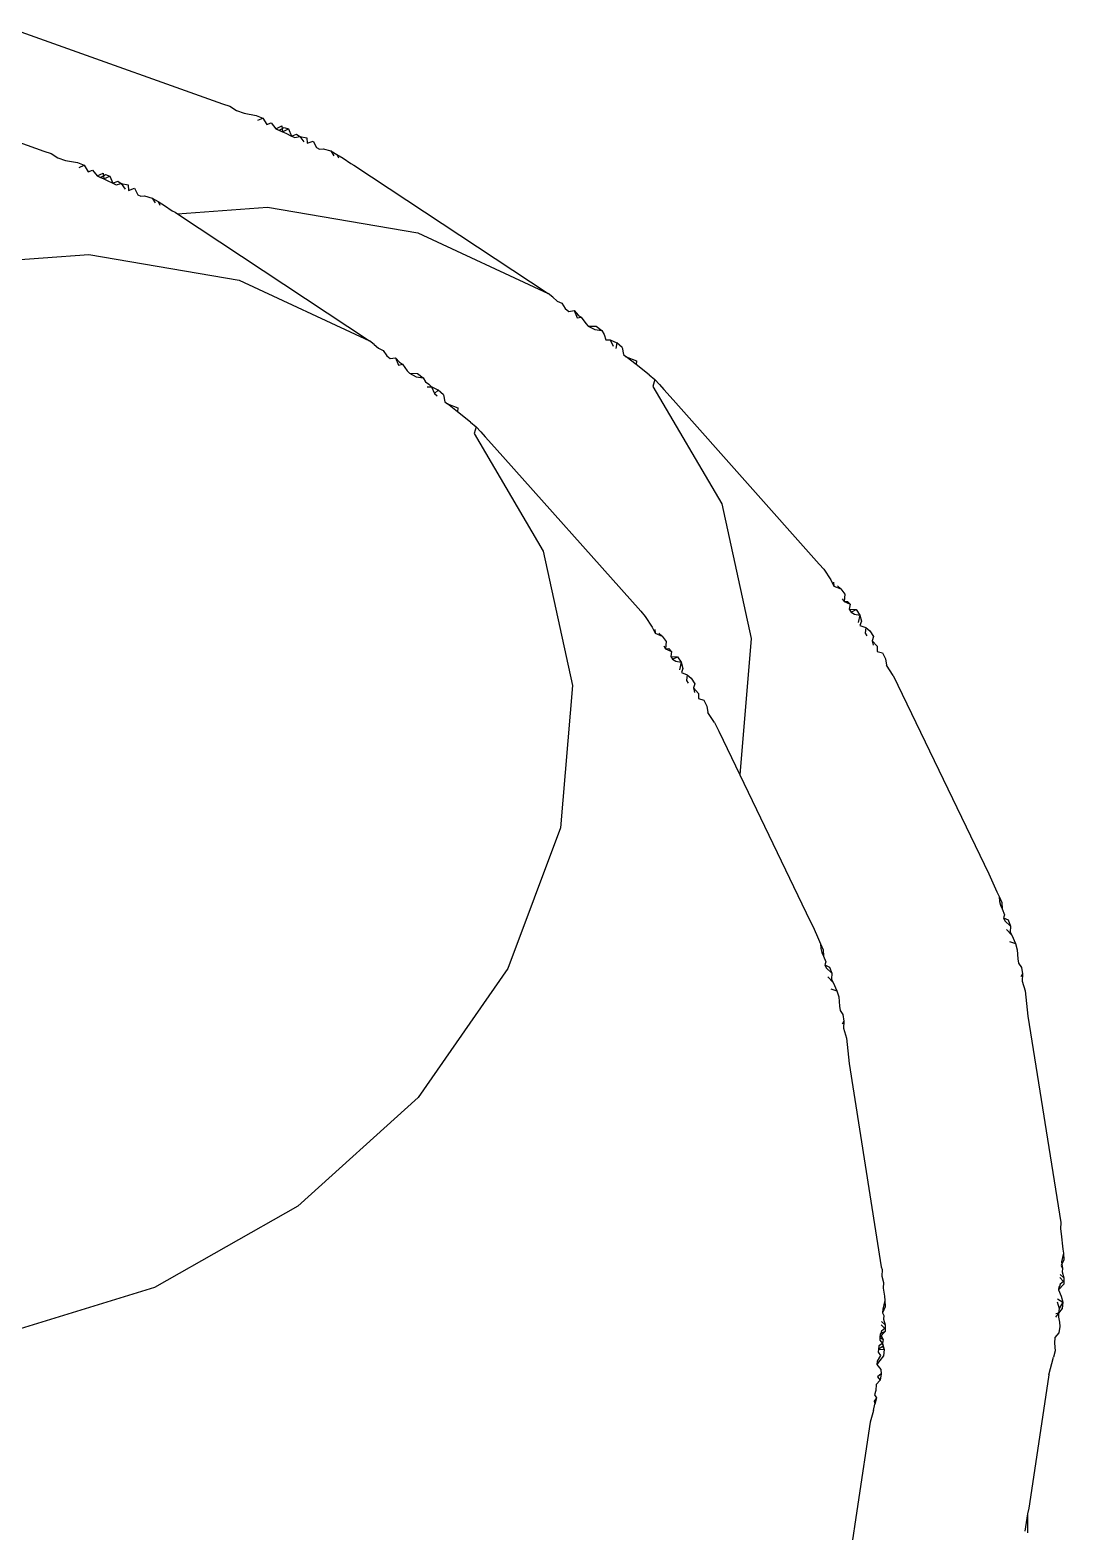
# Model space of a CAD drawing. Header units: inches. Extents: x 9636 to 21597, y -10243 to 557.
# Drawn here: x 13022.562 to 13023.091, y -8630.818 to -8630.05 of the extents above; entities that cross this region are included whole.
import ezdxf

# ---------------------------------------------------------------- set-up
doc = ezdxf.new("R2010")
doc.units = ezdxf.units.IN
doc.header["$MEASUREMENT"] = 0
doc.layers.add('Edges', color=7, linetype='Continuous')

# ---------------------------------------------------------------- blocks, each defined once
blk = doc.blocks.new('Porch Swing Bed Twin Size pl')
at = {"layer": 'Edges'}
for p, q in [((111.09053, 42.55482), (111.09345, 42.57389)), ((111.02713, 42.55838), (111.0272, 42.56545)), ((111.02713, 42.55838), (111.02811, 42.56483)), ((111.0267, 42.55626), (111.02713, 42.55838)), ((111.02379, 42.53719), (111.0267, 42.55626)), ((111.08592, 42.52408), (111.09053, 42.55482)), ((111.01918, 42.50645), (111.02379, 42.53719)), ((111.08474, 42.51984), (111.08592, 42.52408)), ((111.08474, 42.51984), (111.08415, 42.51747)), ((111.08359, 42.5151), (111.08415, 42.51747)), ((111.08359, 42.5151), (111.08446, 42.51634)), ((111.08427, 42.51388), (111.08359, 42.5151)), ((111.08369, 42.5101), (111.08382, 42.51228)), ((111.08382, 42.51228), (111.08427, 42.51388)), ((111.08446, 42.51634), (111.08415, 42.51747)), ((111.08187, 42.50605), (111.08226, 42.50844)), ((111.08187, 42.50605), (111.08324, 42.50717)), ((111.08226, 42.50844), (111.08369, 42.5101)), ((111.08324, 42.50717), (111.08226, 42.50844)), ((111.01918, 42.50645), (111.0174, 42.49984)), ((111.08099, 42.49934), (111.08231, 42.50106)), ((111.08191, 42.50442), (111.08187, 42.50605)), ((111.08351, 42.50255), (111.08191, 42.50442)), ((111.08203, 42.49926), (111.08337, 42.50136)), ((111.08231, 42.50106), (111.08351, 42.50255)), ((111.08337, 42.50136), (111.08351, 42.50255)), ((111.01685, 42.49747), (111.0174, 42.49984)), ((111.01708, 42.49464), (111.01685, 42.49747)), ((111.08076, 42.49695), (111.08099, 42.49934)), ((111.08134, 42.49473), (111.08076, 42.49695)), ((111.08125, 42.49593), (111.08076, 42.49695)), ((111.08287, 42.49685), (111.08076, 42.49695)), ((111.08125, 42.49593), (111.08287, 42.49685)), ((111.08134, 42.49473), (111.08125, 42.49593)), ((111.08134, 42.49473), (111.08273, 42.49566)), ((111.083, 42.49804), (111.08203, 42.49926)), ((111.08273, 42.49566), (111.08287, 42.49685)), ((111.08287, 42.49685), (111.083, 42.49804)), ((111.01513, 42.48842), (111.01552, 42.4908)), ((111.01552, 42.4908), (111.01695, 42.49247)), ((111.01695, 42.49247), (111.01708, 42.49464)), ((111.08028, 42.48781), (111.08035, 42.49022)), ((111.08035, 42.49022), (111.08236, 42.49233)), ((111.08035, 42.49022), (111.08222, 42.49114)), ((111.08049, 42.4892), (111.08167, 42.49019)), ((111.08111, 42.49322), (111.08134, 42.49473)), ((111.08236, 42.49233), (111.08111, 42.49322)), ((111.08222, 42.49114), (111.08111, 42.49322)), ((111.08235, 42.49352), (111.08134, 42.49473)), ((111.08167, 42.49019), (111.08236, 42.49233)), ((111.08222, 42.49114), (111.08236, 42.49233)), ((111.08236, 42.49233), (111.08235, 42.49352)), ((111.35337, 42.47385), (111.41176, 42.49178)), ((111.01516, 42.48679), (111.01513, 42.48842)), ((111.01555, 42.48496), (111.01516, 42.48679)), ((111.01556, 42.48343), (111.01555, 42.48496)), ((111.01556, 42.48343), (111.01676, 42.48492)), ((111.08172, 42.4866), (111.08028, 42.48781)), ((111.081, 42.48565), (111.08028, 42.48781)), ((111.08185, 42.4878), (111.08049, 42.4892)), ((111.08081, 42.48436), (111.081, 42.48565)), ((111.08134, 42.48325), (111.08081, 42.48436)), ((111.01402, 42.47931), (111.01425, 42.48171)), ((111.01402, 42.47931), (111.01529, 42.48163)), ((111.01599, 42.47803), (111.01402, 42.47931)), ((111.01459, 42.47709), (111.01402, 42.47931)), ((111.01425, 42.48171), (111.01556, 42.48343)), ((111.01529, 42.48163), (111.01556, 42.48343)), ((111.01612, 42.47921), (111.01529, 42.48163)), ((111.01556, 42.48343), (111.01663, 42.48373)), ((111.08032, 42.48108), (111.08134, 42.48325)), ((111.08042, 42.47867), (111.08032, 42.48108)), ((111.08042, 42.47867), (111.08119, 42.48188)), ((111.08065, 42.47713), (111.08042, 42.47867)), ((111.08119, 42.48188), (111.08134, 42.48325)), ((111.0136, 42.47258), (111.01562, 42.47469)), ((111.01562, 42.47469), (111.01459, 42.47709)), ((111.01493, 42.47256), (111.01562, 42.47469)), ((111.01548, 42.4735), (111.01562, 42.47469)), ((111.08109, 42.47413), (111.08065, 42.47713)), ((111.08091, 42.47195), (111.08109, 42.47413)), ((111.29981, 42.44352), (111.35337, 42.47385)), ((111.01354, 42.47018), (111.0136, 42.47258)), ((111.01497, 42.46897), (111.01354, 42.47018)), ((111.01426, 42.46801), (111.01354, 42.47018)), ((111.01375, 42.47157), (111.01493, 42.47256)), ((111.01511, 42.47016), (111.01375, 42.47157)), ((111.01406, 42.46673), (111.01426, 42.46801)), ((111.08158, 42.46956), (111.08091, 42.47195)), ((111.08148, 42.46716), (111.08158, 42.46956)), ((111.01358, 42.46345), (111.0146, 42.46562)), ((111.01367, 42.46104), (111.01358, 42.46345)), ((111.01367, 42.46104), (111.01444, 42.46425)), ((111.01444, 42.46425), (111.01406, 42.46673)), ((111.0146, 42.46562), (111.01406, 42.46673)), ((111.0818, 42.46613), (111.08148, 42.46716)), ((111.09373, 42.39015), (111.0818, 42.46613)), ((111.01391, 42.4595), (111.01367, 42.46104)), ((111.01455, 42.45382), (111.01391, 42.4595)), ((111.01484, 42.45192), (111.01455, 42.45382)), ((111.01473, 42.44952), (111.01484, 42.45192)), ((111.02699, 42.37251), (111.01473, 42.44952)), ((111.25475, 42.40288), (111.29981, 42.44352)), ((111.22125, 42.35468), (111.25475, 42.40288)), ((111.09475, 42.3807), (111.09373, 42.39015)), ((111.09592, 42.37705), (111.09475, 42.3807)), ((111.02801, 42.36306), (111.02699, 42.37251)), ((111.09573, 42.37432), (111.09592, 42.37705)), ((111.09573, 42.37432), (111.09643, 42.37548)), ((111.09619, 42.37194), (111.09573, 42.37432)), ((111.09721, 42.37038), (111.09619, 42.37194)), ((111.09746, 42.36874), (111.09721, 42.37038)), ((111.09771, 42.36533), (111.09746, 42.36874)), ((111.02918, 42.35942), (111.02801, 42.36306)), ((111.09834, 42.36299), (111.09771, 42.36533)), ((111.09977, 42.35995), (111.09834, 42.36299)), ((111.10068, 42.36225), (111.09834, 42.36299)), ((111.02899, 42.35668), (111.02918, 42.35942)), ((111.02899, 42.35668), (111.02969, 42.35784)), ((111.02945, 42.35431), (111.02899, 42.35668)), ((111.10036, 42.35872), (111.09977, 42.35995)), ((111.10178, 42.35781), (111.09977, 42.35995)), ((111.10031, 42.35647), (111.10036, 42.35872)), ((111.10236, 42.35448), (111.10031, 42.35647)), ((111.10109, 42.35416), (111.10031, 42.35647)), ((111.03047, 42.35274), (111.02945, 42.35431)), ((111.03072, 42.35111), (111.03047, 42.35274)), ((111.03097, 42.3477), (111.03072, 42.35111)), ((111.10289, 42.35336), (111.10109, 42.35416)), ((111.10289, 42.35336), (111.10236, 42.35448)), ((111.10254, 42.35227), (111.10289, 42.35336)), ((111.10337, 42.3501), (111.10254, 42.35227)), ((111.1035, 42.34775), (111.10337, 42.3501)), ((111.10406, 42.34868), (111.10337, 42.3501)), ((111.20159, 42.30222), (111.22125, 42.35468)), ((111.0316, 42.34535), (111.03097, 42.3477)), ((111.03303, 42.34232), (111.0316, 42.34535)), ((111.03393, 42.34462), (111.0316, 42.34535)), ((111.10444, 42.34548), (111.1035, 42.34775)), ((111.10441, 42.34726), (111.10406, 42.34868)), ((111.10444, 42.34548), (111.10441, 42.34726)), ((111.1053, 42.34369), (111.10444, 42.34548)), ((111.03361, 42.34109), (111.03303, 42.34232)), ((111.03504, 42.34018), (111.03303, 42.34232)), ((111.03356, 42.33884), (111.03361, 42.34109)), ((111.03562, 42.33685), (111.03356, 42.33884)), ((111.03435, 42.33653), (111.03356, 42.33884)), ((111.10728, 42.33919), (111.1053, 42.34369)), ((111.10837, 42.33697), (111.10728, 42.33919)), ((111.03615, 42.33573), (111.03435, 42.33653)), ((111.03615, 42.33573), (111.03562, 42.33685)), ((111.0358, 42.33464), (111.03615, 42.33573)), ((111.03663, 42.33247), (111.0358, 42.33464)), ((111.13467, 42.28244), (111.10837, 42.33697)), ((111.03675, 42.33012), (111.03663, 42.33247)), ((111.03731, 42.33104), (111.03663, 42.33247)), ((111.03769, 42.32785), (111.03675, 42.33012)), ((111.03767, 42.32963), (111.03731, 42.33104)), ((111.03769, 42.32785), (111.03767, 42.32963)), ((111.03856, 42.32605), (111.03769, 42.32785)), ((111.04163, 42.31934), (111.03856, 42.32605)), ((111.07737, 42.24522), (111.04163, 42.31934)), ((111.19712, 42.24906), (111.20159, 42.30222)), ((111.13038, 42.23143), (111.13467, 42.28244)), ((111.14245, 42.26611), (111.13467, 42.28244)), ((111.14411, 42.26285), (111.14245, 42.26611)), ((111.14411, 42.26285), (111.14662, 42.25907)), ((111.147, 42.25669), (111.14662, 42.25907)), ((111.14814, 42.25449), (111.147, 42.25669)), ((111.15003, 42.25393), (111.14814, 42.25449)), ((111.15003, 42.25199), (111.15003, 42.25393)), ((111.15196, 42.24992), (111.15003, 42.25199)), ((111.15151, 42.2484), (111.15196, 42.24992)), ((111.15196, 42.24992), (111.15156, 42.25161)), ((111.20814, 42.19883), (111.19712, 42.24906)), ((111.07737, 42.24522), (111.07988, 42.24144)), ((111.15278, 42.24626), (111.15151, 42.2484)), ((111.15432, 42.24502), (111.15278, 42.24626)), ((111.15457, 42.24709), (111.15388, 42.24813)), ((111.15432, 42.24502), (111.15457, 42.24709)), ((111.15649, 42.24419), (111.15432, 42.24502)), ((111.15588, 42.24265), (111.15649, 42.24419)), ((111.15656, 42.24036), (111.15718, 42.24315)), ((111.08026, 42.23906), (111.07988, 42.24144)), ((111.08139, 42.23685), (111.08026, 42.23906)), ((111.15656, 42.24036), (111.15588, 42.24265)), ((111.15798, 42.23829), (111.15656, 42.24036)), ((111.15852, 42.23996), (111.15656, 42.24036)), ((111.15979, 42.23922), (111.15798, 42.23829)), ((111.16047, 42.23818), (111.15798, 42.23829)), ((111.15979, 42.23922), (111.15852, 42.23996)), ((111.16047, 42.23818), (111.15979, 42.23922)), ((111.16016, 42.23632), (111.16047, 42.23818)), ((111.08328, 42.2363), (111.08139, 42.23685)), ((111.08328, 42.23436), (111.08328, 42.2363)), ((111.08521, 42.23229), (111.08328, 42.23436)), ((111.08476, 42.23077), (111.08521, 42.23229)), ((111.08521, 42.23229), (111.08482, 42.23398)), ((111.1624, 42.23528), (111.16016, 42.23632)), ((111.16114, 42.23522), (111.16016, 42.23632)), ((111.1624, 42.23528), (111.16114, 42.23522)), ((111.16214, 42.23259), (111.1624, 42.23528)), ((111.1637, 42.23059), (111.16214, 42.23259)), ((111.16309, 42.23424), (111.1624, 42.23528)), ((111.08604, 42.22863), (111.08476, 42.23077)), ((111.08757, 42.22738), (111.08604, 42.22863)), ((111.08782, 42.22946), (111.08714, 42.23049)), ((111.08757, 42.22738), (111.08782, 42.22946)), ((111.08975, 42.22655), (111.08757, 42.22738)), ((111.08913, 42.22502), (111.08975, 42.22655)), ((111.1414, 42.1812), (111.13038, 42.23143)), ((111.16495, 42.22945), (111.1637, 42.23059)), ((111.16621, 42.22953), (111.1637, 42.23059)), ((111.16738, 42.22721), (111.16621, 42.22953)), ((111.16641, 42.2281), (111.16621, 42.22953)), ((111.16995, 42.22319), (111.16738, 42.22721)), ((111.08981, 42.22273), (111.08913, 42.22502)), ((111.08981, 42.22273), (111.09043, 42.22552)), ((111.09123, 42.22066), (111.08981, 42.22273)), ((111.09177, 42.22232), (111.08981, 42.22273)), ((111.09304, 42.22158), (111.09123, 42.22066)), ((111.09373, 42.22055), (111.09123, 42.22066)), ((111.09304, 42.22158), (111.09177, 42.22232)), ((111.09373, 42.22055), (111.09304, 42.22158)), ((111.09342, 42.21869), (111.09373, 42.22055)), ((111.17168, 42.22129), (111.16995, 42.22319)), ((111.22631, 42.16001), (111.17168, 42.22129)), ((111.09566, 42.21764), (111.09342, 42.21869)), ((111.0944, 42.21759), (111.09342, 42.21869)), ((111.09566, 42.21764), (111.0944, 42.21759)), ((111.0954, 42.21496), (111.09566, 42.21764)), ((111.09696, 42.21296), (111.0954, 42.21496)), ((111.09635, 42.21661), (111.09566, 42.21764)), ((111.09821, 42.21181), (111.09696, 42.21296)), ((111.09947, 42.2119), (111.09696, 42.21296)), ((111.10063, 42.20958), (111.09947, 42.2119)), ((111.09967, 42.21047), (111.09947, 42.2119)), ((111.10321, 42.20555), (111.10063, 42.20958)), ((111.10494, 42.20365), (111.10321, 42.20555)), ((111.15956, 42.14238), (111.10494, 42.20365)), ((111.2339, 42.15496), (111.20814, 42.19883)), ((111.16715, 42.13733), (111.1414, 42.1812)), ((111.22972, 42.15617), (111.22631, 42.16001)), ((111.23141, 42.15424), (111.22972, 42.15617)), ((111.23314, 42.15235), (111.23141, 42.15424)), ((111.23314, 42.15235), (111.2339, 42.15496)), ((111.23529, 42.15064), (111.23314, 42.15235)), ((111.23529, 42.15064), (111.23447, 42.15129)), ((111.23529, 42.15064), (111.24011, 42.14682)), ((111.16297, 42.13853), (111.15956, 42.14238)), ((111.24, 42.14536), (111.24011, 42.14682)), ((111.24384, 42.14386), (111.24, 42.14536)), ((111.24011, 42.14682), (111.24384, 42.14386)), ((111.24486, 42.14305), (111.24384, 42.14386)), ((111.24535, 42.14044), (111.24486, 42.14305)), ((111.16467, 42.13661), (111.16297, 42.13853)), ((111.1664, 42.13471), (111.16467, 42.13661)), ((111.1664, 42.13471), (111.16715, 42.13733)), ((111.24535, 42.14044), (111.24732, 42.13874)), ((111.24874, 42.13997), (111.24732, 42.13874)), ((111.24732, 42.13874), (111.2498, 42.13751)), ((111.24874, 42.13997), (111.24772, 42.14078)), ((111.2498, 42.13751), (111.24874, 42.13997)), ((111.2514, 42.13753), (111.2498, 42.13751)), ((111.2508, 42.13644), (111.2498, 42.13751)), ((111.25207, 42.1356), (111.2508, 42.13644)), ((111.16855, 42.133), (111.1664, 42.13471)), ((111.16855, 42.133), (111.16773, 42.13366)), ((111.16855, 42.133), (111.17337, 42.12919)), ((111.25299, 42.1341), (111.25207, 42.1356)), ((111.25559, 42.13368), (111.25299, 42.1341)), ((111.25507, 42.13249), (111.25299, 42.1341)), ((111.25808, 42.13243), (111.25507, 42.13249)), ((111.25808, 42.13243), (111.25559, 42.13368)), ((111.25895, 42.13146), (111.25808, 42.13243)), ((111.26061, 42.12906), (111.25895, 42.13146)), ((111.17326, 42.12773), (111.17337, 42.12919)), ((111.1771, 42.12623), (111.17326, 42.12773)), ((111.17337, 42.12919), (111.1771, 42.12623)), ((111.17812, 42.12542), (111.1771, 42.12623)), ((111.1786, 42.12281), (111.17812, 42.12542)), ((111.26214, 42.12936), (111.26061, 42.12906)), ((111.26177, 42.1283), (111.26061, 42.12906)), ((111.26325, 42.12664), (111.26177, 42.1283)), ((111.26325, 42.12664), (111.26214, 42.12936)), ((111.26521, 42.12692), (111.26325, 42.12664)), ((111.26657, 42.12584), (111.26521, 42.12692)), ((111.26793, 42.12388), (111.26657, 42.12584)), ((111.1786, 42.12281), (111.18057, 42.1211)), ((111.18057, 42.1211), (111.18098, 42.12315)), ((111.18305, 42.11987), (111.18057, 42.1211)), ((111.18305, 42.11987), (111.182, 42.12234)), ((111.18466, 42.1199), (111.18305, 42.11987)), ((111.18533, 42.11796), (111.18466, 42.1199)), ((111.26965, 42.12309), (111.26793, 42.12388)), ((111.27129, 42.12164), (111.26965, 42.12309)), ((111.27129, 42.12164), (111.27295, 42.12029)), ((111.32172, 42.0976), (111.27295, 42.12029)), ((111.34469, 42.07284), (111.27295, 42.12029)), ((111.18625, 42.11646), (111.18533, 42.11796)), ((111.18885, 42.11604), (111.18625, 42.11646)), ((111.18833, 42.11486), (111.18625, 42.11646)), ((111.19134, 42.1148), (111.18833, 42.11486)), ((111.19134, 42.1148), (111.18885, 42.11604)), ((111.19221, 42.11383), (111.19134, 42.1148)), ((111.19387, 42.11143), (111.19221, 42.11383)), ((111.19539, 42.11172), (111.19387, 42.11143)), ((111.19502, 42.11067), (111.19387, 42.11143)), ((111.1965, 42.10901), (111.19502, 42.11067)), ((111.1965, 42.10901), (111.19539, 42.11172)), ((111.19846, 42.10929), (111.1965, 42.10901)), ((111.19983, 42.10821), (111.19846, 42.10929)), ((111.20119, 42.10625), (111.19983, 42.10821)), ((111.20291, 42.10546), (111.20119, 42.10625)), ((111.20454, 42.104), (111.20291, 42.10546)), ((111.20454, 42.104), (111.2062, 42.10265)), ((111.25498, 42.07997), (111.2062, 42.10265)), ((111.27882, 42.05464), (111.2062, 42.10265)), ((111.3778, 42.08802), (111.32172, 42.0976)), ((111.43706, 42.09235), (111.3778, 42.08802)), ((111.31106, 42.07039), (111.25498, 42.07997)), ((111.34469, 42.07284), (111.31106, 42.07039)), ((111.34556, 42.07227), (111.34469, 42.07284)), ((111.34673, 42.07173), (111.34556, 42.07227)), ((111.34961, 42.0697), (111.34673, 42.07173)), ((111.3519, 42.06831), (111.34961, 42.0697)), ((111.3519, 42.06831), (111.35129, 42.0696)), ((111.35421, 42.06695), (111.3519, 42.06831)), ((111.35421, 42.06695), (111.35307, 42.06878)), ((111.35702, 42.06617), (111.35421, 42.06695)), ((111.35836, 42.06632), (111.35702, 42.06617)), ((111.35958, 42.06575), (111.35836, 42.06632)), ((111.3608, 42.06332), (111.35958, 42.06575)), ((111.363, 42.06416), (111.3608, 42.06332)), ((111.3632, 42.06209), (111.363, 42.06416)), ((111.36575, 42.06155), (111.36422, 42.06359)), ((111.36575, 42.06155), (111.3632, 42.06209)), ((111.36764, 42.062), (111.36575, 42.06155)), ((111.36705, 42.06071), (111.36575, 42.06155)), ((111.36886, 42.06144), (111.36705, 42.06071)), ((111.36886, 42.06144), (111.36764, 42.062)), ((111.37103, 42.06039), (111.36886, 42.06144)), ((111.37003, 42.05879), (111.36886, 42.06144)), ((111.37227, 42.05985), (111.37003, 42.05879)), ((111.37164, 42.05822), (111.37003, 42.05879)), ((111.37227, 42.05985), (111.37103, 42.06039)), ((111.37349, 42.05928), (111.37164, 42.05822)), ((111.37349, 42.05928), (111.37227, 42.05985)), ((111.37471, 42.05871), (111.37227, 42.05985)), ((111.3725, 42.05768), (111.37227, 42.05985)), ((111.37471, 42.05871), (111.3725, 42.05768)), ((111.37471, 42.05871), (111.37349, 42.05928)), ((111.37643, 42.05651), (111.37471, 42.05871)), ((111.27998, 42.05409), (111.27882, 42.05464)), ((111.28287, 42.05206), (111.27998, 42.05409)), ((111.37813, 42.05713), (111.37643, 42.05651)), ((111.37955, 42.05473), (111.37813, 42.05713)), ((111.38146, 42.05557), (111.37955, 42.05473)), ((111.3821, 42.05375), (111.37955, 42.05473)), ((111.38656, 42.0529), (111.3821, 42.05375)), ((111.38938, 42.05189), (111.38656, 42.0529)), ((111.28516, 42.05068), (111.28287, 42.05206)), ((111.28516, 42.05068), (111.28455, 42.05197)), ((111.28747, 42.04932), (111.28516, 42.05068)), ((111.28747, 42.04932), (111.28633, 42.05115)), ((111.29027, 42.04854), (111.28747, 42.04932)), ((111.29162, 42.04868), (111.29027, 42.04854)), ((111.29284, 42.04812), (111.29162, 42.04868)), ((111.29406, 42.04569), (111.29284, 42.04812)), ((111.39196, 42.05029), (111.38938, 42.05189)), ((111.3946, 42.04947), (111.39196, 42.05029)), ((111.45955, 42.02631), (111.3946, 42.04947)), ((111.29626, 42.04652), (111.29406, 42.04569)), ((111.29646, 42.04445), (111.29626, 42.04652)), ((111.299, 42.04392), (111.29646, 42.04445)), ((111.299, 42.04392), (111.29748, 42.04596)), ((111.3009, 42.04437), (111.299, 42.04392)), ((111.30031, 42.04308), (111.299, 42.04392)), ((111.30212, 42.0438), (111.30031, 42.04308)), ((111.30212, 42.0438), (111.3009, 42.04437)), ((111.30429, 42.04275), (111.30212, 42.0438)), ((111.30328, 42.04116), (111.30212, 42.0438)), ((111.30553, 42.04222), (111.30328, 42.04116)), ((111.3049, 42.04058), (111.30328, 42.04116)), ((111.30553, 42.04222), (111.30429, 42.04275)), ((111.30675, 42.04165), (111.3049, 42.04058)), ((111.30675, 42.04165), (111.30553, 42.04222)), ((111.30797, 42.04108), (111.30553, 42.04222)), ((111.30576, 42.04005), (111.30553, 42.04222)), ((111.30797, 42.04108), (111.30576, 42.04005)), ((111.30797, 42.04108), (111.30675, 42.04165)), ((111.30969, 42.03888), (111.30797, 42.04108)), ((111.31139, 42.03949), (111.30969, 42.03888)), ((111.3128, 42.0371), (111.31139, 42.03949)), ((111.31472, 42.03794), (111.3128, 42.0371)), ((111.31536, 42.03611), (111.3128, 42.0371)), ((111.31982, 42.03527), (111.31536, 42.03611)), ((111.32264, 42.03426), (111.31982, 42.03527)), ((111.32522, 42.03266), (111.32264, 42.03426)), ((111.32785, 42.03183), (111.32522, 42.03266)), ((111.39281, 42.00868), (111.32785, 42.03183)), ((111.40503, 42.00422), (111.39281, 42.00868))]:
    blk.add_line(p, q, dxfattribs=at)

msp = doc.modelspace()

# ---------------------------------------------------------------- block references
at = {"xscale": 1.370056412249949, "yscale": 1.370056412249949, "zscale": 1.370056412249949, "rotation": 180}
msp.add_blockref('Porch Swing Bed Twin Size pl', (13175.18596, -8572.5015), dxfattribs=at)

doc.saveas('drawing.dxf')
